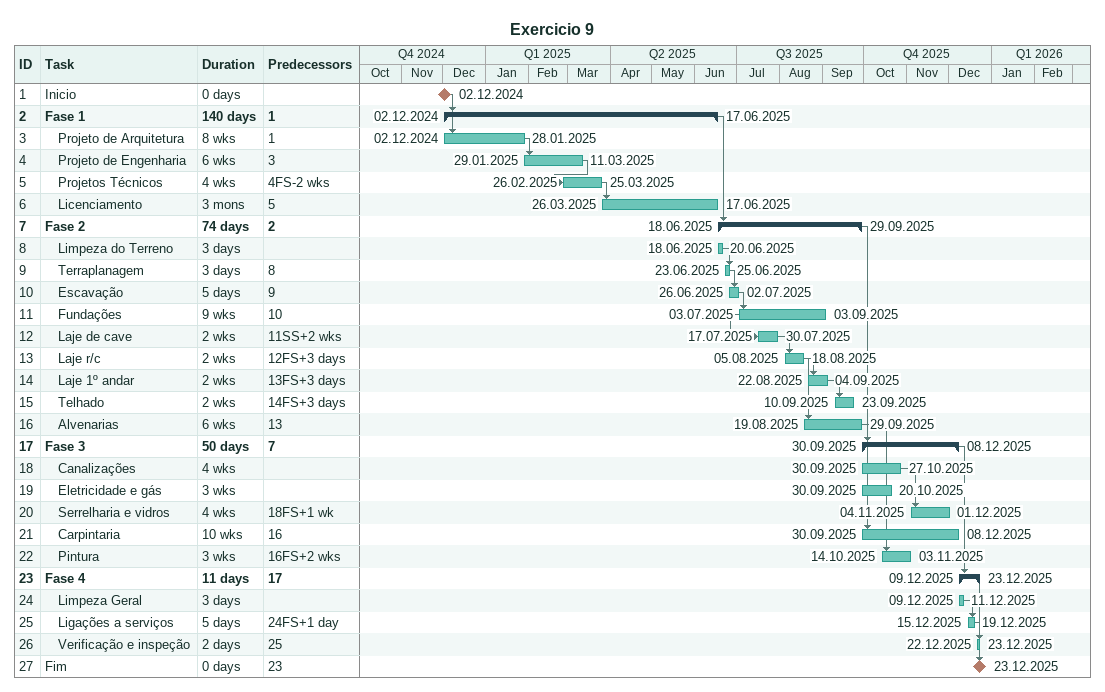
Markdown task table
Exercicio 9

| ID | Level | Task | Duration | Start | Finish | Predecessors |
|---|---|---|---|---|---|---|
| 1 | 1 | Inicio | 0d | 2024-12-02 | 2024-12-02 |  |
| 2 | 1 | **Fase 1** | 140d | 2024-12-02 | 2025-06-17 | 1 |
| 3 | 2 | Projeto de Arquitetura | 8w | 2024-12-02 | 2025-01-28 | 1 |
| 4 | 2 | Projeto de Engenharia | 6w | 2025-01-29 | 2025-03-11 | 3 |
| 5 | 2 | Projetos Técnicos | 4w | 2025-02-26 | 2025-03-25 | 4FS-2w |
| 6 | 2 | Licenciamento | 3mo | 2025-03-26 | 2025-06-17 | 5 |
| 7 | 1 | **Fase 2** | 74d | 2025-06-18 | 2025-09-29 | 2 |
| 8 | 2 | Limpeza do Terreno | 3d | 2025-06-18 | 2025-06-20 |  |
| 9 | 2 | Terraplanagem | 3d | 2025-06-23 | 2025-06-25 | 8 |
| 10 | 2 | Escavação | 5d | 2025-06-26 | 2025-07-02 | 9 |
| 11 | 2 | Fundações | 9w | 2025-07-03 | 2025-09-03 | 10 |
| 12 | 2 | Laje de cave | 2w | 2025-07-17 | 2025-07-30 | 11SS+2w |
| 13 | 2 | Laje r/c | 2w | 2025-08-05 | 2025-08-18 | 12FS+3d |
| 14 | 2 | Laje 1º andar | 2w | 2025-08-22 | 2025-09-04 | 13FS+3d |
| 15 | 2 | Telhado | 2w | 2025-09-10 | 2025-09-23 | 14FS+3d |
| 16 | 2 | Alvenarias | 6w | 2025-08-19 | 2025-09-29 | 13 |
| 17 | 1 | **Fase 3** | 50d | 2025-09-30 | 2025-12-08 | 7 |
| 18 | 2 | Canalizações | 4w | 2025-09-30 | 2025-10-27 |  |
| 19 | 2 | Eletricidade e gás | 3w | 2025-09-30 | 2025-10-20 |  |
| 20 | 2 | Serrelharia e vidros | 4w | 2025-11-04 | 2025-12-01 | 18FS+1w |
| 21 | 2 | Carpintaria | 10w | 2025-09-30 | 2025-12-08 | 16 |
| 22 | 2 | Pintura | 3w | 2025-10-14 | 2025-11-03 | 16FS+2w |
| 23 | 1 | **Fase 4** | 11d | 2025-12-09 | 2025-12-23 | 17 |
| 24 | 2 | Limpeza Geral | 3d | 2025-12-09 | 2025-12-11 |  |
| 25 | 2 | Ligações a serviços | 5d | 2025-12-15 | 2025-12-19 | 24FS+1d |
| 26 | 2 | Verificação e inspeção | 2d | 2025-12-22 | 2025-12-23 | 25 |
| 27 | 1 | Fim | 0d | 2025-12-23 | 2025-12-23 | 23 |
